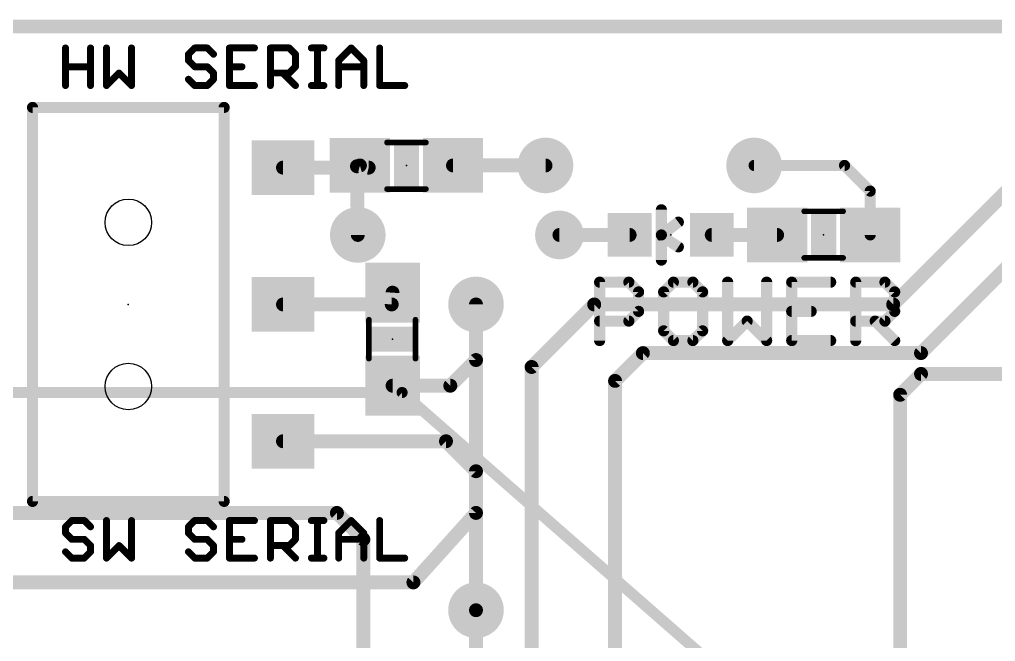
# Model space of a CAD drawing. Extents: x -27 to 95, y -17 to 50.
# Drawn here: x 45 to 62.83, y 38.29 to 49.66 of the extents above; entities that cross this region are included whole.
import ezdxf

# ---------------------------------------------------------------- set-up
doc = ezdxf.new("R2010")
doc.units = 0
for name, color, linetype in [('1', 12, 'CONTINUOUS'), ('16', 132, 'CONTINUOUS'), ('18', 110, 'CONTINUOUS'), ('20', 53, 'CONTINUOUS'), ('21', 41, 'CONTINUOUS'), ('23', 53, 'CONTINUOUS'), ('51', 53, 'CONTINUOUS')]:
    doc.layers.add(name, color=color, linetype=linetype)

# ---------------------------------------------------------------- blocks, each defined once
blk = doc.blocks.new('RECT')
blk.add_solid([(-0.5, -0.5), (0.5, -0.5), (-0.5, 0.5), (0.5, 0.5)])
blk = doc.blocks.new('ROUNDV')
at = {"const_width": 0.5}
blk.add_lwpolyline([(0, -0.25, 1), (0, 0.25, 1), (0, -0.25)], format="xyb", dxfattribs=at)

msp = doc.modelspace()

# ---------------------------------------------------------------- linework, layer by layer
at = {"layer": '1'}
for points, const_width in [([(2.54, 49.53), (91.44, 49.53)], 0.254), ([(49.815, 46.95), (51.38, 46.95)], 0.254), ([(51.22, 46.99), (51.166, 46.975)], 0.254), ([(51.166, 46.975), (51.181, 45.72)], 0.254), ([(51.38, 46.95), (51.22, 46.99)], 0.254), ([(54.61, 46.99), (52.92, 46.99)], 0.254), ([(60.071, 46.99), (58.42, 46.99)], 0.2032), ([(60.54, 46.521), (60.071, 46.99)], 0.2032), ([(60.96, 44.45), (63.5, 46.99)], 0.254), ([(60.54, 45.72), (60.54, 46.521)], 0.2032), ([(61.468, 43.561), (64.262, 46.355)], 0.254), ([(56.146, 45.72), (54.864, 45.72)], 0.254), ([(57.646, 45.72), (58.84, 45.72)], 0.254), ([(51.801, 44.45), (51.816, 44.665)], 0.254), ([(49.815, 44.45), (51.801, 44.45)], 0.254), ([(53.34, 44.45), (53.34, 43.434)], 0.254), ([(54.356, 43.307), (55.499, 44.45)], 0.254), ([(55.499, 44.45), (60.96, 44.45)], 0.254), ([(55.88, 43.053), (56.388, 43.561)], 0.254), ([(56.388, 43.561), (61.468, 43.561)], 0.254), ([(53.34, 43.434), (52.871, 42.965)], 0.254), ([(54.356, 35.687), (54.356, 43.307)], 0.254), ([(55.88, 37.084), (55.88, 43.053)], 0.254), ([(51.816, 42.965), (52.871, 42.965)], 0.254), ([(49.815, 41.95), (52.792, 41.95)], 0.254), ([(52.792, 41.95), (53.34, 41.402)], 0.254), ([(53.34, 38.862), (53.34, 41.402)], 0.254), ([(50.8, 40.64), (44.069, 40.64)], 0.254), ([(51.2826, 40.1574), (50.8, 40.64)], 0.254), ([(51.2826, 32.01), (51.2826, 40.1574)], 0.254), ([(53.34, 31.75), (53.34, 38.862)], 0.254)]:
    msp.add_lwpolyline(points, dxfattribs=dict(at, const_width=const_width))
for points, const_width in [([(49.815, 47.0135, 1), (49.815, 46.8865)], 0.127), ([(51.2295, 46.9758, 1), (51.1025, 46.9742)], 0.127), ([(51.149, 47.0362, 1), (51.183, 46.9138)], 0.127), ([(51.2354, 47.0516, 1), (51.2046, 46.9284)], 0.127), ([(51.237, 46.9288, 1), (51.203, 47.0512)], 0.127), ([(51.3646, 46.8884, 1), (51.3954, 47.0116)], 0.127), ([(51.38, 46.8865, 1), (51.38, 47.0135)], 0.127), ([(52.92, 47.0535, 1), (52.92, 46.9265)], 0.127), ([(54.61, 46.9265, 1), (54.61, 47.0535)], 0.127), ([(58.42, 47.0408, 1), (58.42, 46.9392)], 0.1016), ([(60.1069, 47.0259, 1), (60.0351, 46.9541)], 0.1016), ([(60.071, 46.9392, 1), (60.071, 47.0408)], 0.1016), ([(60.5908, 46.521, 1), (60.4892, 46.521)], 0.1016), ([(60.5041, 46.4851, 1), (60.5759, 46.5569)], 0.1016), ([(54.864, 45.7835, 1), (54.864, 45.6565)], 0.127), ([(56.146, 45.6565, 1), (56.146, 45.7835)], 0.127), ([(57.646, 45.7835, 1), (57.646, 45.6565)], 0.127), ([(58.84, 45.6565, 1), (58.84, 45.7835)], 0.127), ([(51.1175, 45.7192, 1), (51.2445, 45.7208)], 0.127), ([(60.4892, 45.72, 1), (60.5908, 45.72)], 0.1016), ([(51.8793, 44.6606, 1), (51.7527, 44.6694)], 0.127), ([(49.815, 44.5135, 1), (49.815, 44.3865)], 0.127), ([(51.801, 44.3865, 1), (51.801, 44.5135)], 0.127), ([(53.4035, 44.45, 1), (53.2765, 44.45)], 0.127), ([(55.499, 44.5135, 1), (55.499, 44.3865)], 0.127), ([(55.5439, 44.4051, 1), (55.4541, 44.4949)], 0.127), ([(60.96, 44.3865, 1), (60.96, 44.5135)], 0.127), ([(51.7377, 44.4544, 1), (51.8643, 44.4456)], 0.127), ([(60.9151, 44.4949, 1), (61.0049, 44.4051)], 0.127), ([(56.388, 43.6245, 1), (56.388, 43.4975)], 0.127), ([(56.4329, 43.5161, 1), (56.3431, 43.6059)], 0.127), ([(61.468, 43.4975, 1), (61.468, 43.6245)], 0.127), ([(53.2765, 43.434, 1), (53.4035, 43.434)], 0.127), ([(53.3849, 43.3891, 1), (53.2951, 43.4789)], 0.127), ([(61.4231, 43.6059, 1), (61.5129, 43.5161)], 0.127), ([(54.4195, 43.307, 1), (54.2925, 43.307)], 0.127), ([(54.3111, 43.3519, 1), (54.4009, 43.2621)], 0.127), ([(55.9435, 43.053, 1), (55.8165, 43.053)], 0.127), ([(55.8351, 43.0979, 1), (55.9249, 43.0081)], 0.127), ([(51.816, 43.0285, 1), (51.816, 42.9015)], 0.127), ([(52.8261, 43.0099, 1), (52.9159, 42.9201)], 0.127), ([(52.871, 42.9015, 1), (52.871, 43.0285)], 0.127), ([(49.815, 42.0135, 1), (49.815, 41.8865)], 0.127), ([(52.8369, 41.9949, 1), (52.7471, 41.9051)], 0.127), ([(52.792, 41.8865, 1), (52.792, 42.0135)], 0.127), ([(53.4035, 41.402, 1), (53.2765, 41.402)], 0.127), ([(53.2951, 41.3571, 1), (53.3849, 41.4469)], 0.127), ([(50.8449, 40.6849, 1), (50.7551, 40.5951)], 0.127), ([(50.8, 40.5765, 1), (50.8, 40.7035)], 0.127), ([(51.3461, 40.1574, 1), (51.2191, 40.1574)], 0.127), ([(51.2377, 40.1125, 1), (51.3275, 40.2023)], 0.127), ([(53.4035, 38.862, 1), (53.2765, 38.862)], 0.127), ([(53.2765, 38.862, 1), (53.4035, 38.862)], 0.127)]:
    msp.add_lwpolyline(points, format="xyb", dxfattribs=dict(at, const_width=const_width))
at = {"layer": '16', "const_width": 0.254}
for points in [[(2.54, 49.53), (91.44, 49.53)], [(53.34, 44.45), (53.34, 40.64)], [(61.087, 42.799), (61.468, 43.18)], [(61.468, 43.18), (63.881, 43.18)], [(61.087, 27.559), (61.087, 42.799)], [(53.34, 40.64), (52.197, 39.37)], [(52.197, 39.37), (43.561, 39.37)]]:
    msp.add_lwpolyline(points, dxfattribs=at)
at = {"layer": '16', "const_width": 0.127}
for points in [[(53.4035, 44.45, 1), (53.2765, 44.45)], [(61.468, 43.2435, 1), (61.468, 43.1165)], [(61.5129, 43.1351, 1), (61.4231, 43.2249)], [(61.1505, 42.799, 1), (61.0235, 42.799)], [(61.0421, 42.8439, 1), (61.1319, 42.7541)], [(53.2765, 40.64, 1), (53.4035, 40.64)], [(53.3872, 40.5975, 1), (53.2928, 40.6825)], [(52.1498, 39.4125, 1), (52.2442, 39.3275)], [(52.197, 39.3065, 1), (52.197, 39.4335)]]:
    msp.add_lwpolyline(points, format="xyb", dxfattribs=at)
at = {"layer": '20', "const_width": 0.254}
msp.add_lwpolyline([(91.44, 49.53), (2.54, 49.53)], dxfattribs=at)
at = {"layer": '20'}
for centre in [(46.99, 45.95), (46.99, 42.95)]:
    msp.add_circle(centre, 0.425, dxfattribs=at)
at = {"layer": '21'}
for points, const_width in [([(45.8743, 49.1369, 1), (45.8108, 49.1369)], 0.0635), ([(46.3319, 49.1369, 1), (46.2684, 49.1369)], 0.0635), ([(46.6227, 49.1369, 1), (46.5592, 49.1369)], 0.0635), ([(47.0803, 49.1369, 1), (47.0168, 49.1369)], 0.0635), ([(48.2022, 49.1686, 1), (48.2022, 49.1051)], 0.0635), ([(48.2247, 49.1144, 1), (48.1798, 49.1593)], 0.0635), ([(48.4535, 49.1593, 1), (48.4086, 49.1144)], 0.0635), ([(48.431, 49.1051, 1), (48.431, 49.1686)], 0.0635), ([(48.8362, 49.1686, 1), (48.8362, 49.1051)], 0.0635), ([(48.868, 49.1369, 1), (48.8045, 49.1369)], 0.0635), ([(49.2938, 49.1051, 1), (49.2938, 49.1686)], 0.0635), ([(49.6164, 49.1369, 1), (49.5529, 49.1369)], 0.0635), ([(49.5847, 49.1686, 1), (49.5847, 49.1051)], 0.0635), ([(49.9503, 49.1593, 1), (49.9054, 49.1144)], 0.0635), ([(49.9278, 49.1051, 1), (49.9278, 49.1686)], 0.0635), ([(50.3331, 49.1686, 1), (50.3331, 49.1051)], 0.0635), ([(50.4792, 49.1369, 1), (50.4157, 49.1369)], 0.0635), ([(50.5619, 49.1051, 1), (50.5619, 49.1686)], 0.0635), ([(51.0833, 49.1593, 1), (51.0384, 49.1144)], 0.0635), ([(51.0833, 49.1144, 1), (51.0384, 49.1593)], 0.0635), ([(51.6122, 49.1369, 1), (51.5487, 49.1369)], 0.0635), ([(48.1196, 49.0225, 1), (48.0561, 49.0225)], 0.0635), ([(48.0654, 49.0449, 1), (48.1103, 49)], 0.0635), ([(48.523, 49, 1), (48.5679, 49.0449)], 0.0635), ([(50.074, 49.0225, 1), (50.0105, 49.0225)], 0.0635), ([(50.0198, 49, 1), (50.0647, 49.0449)], 0.0635), ([(45.8426, 48.8254, 1), (45.8426, 48.7619)], 0.0635), ([(46.3002, 48.7619, 1), (46.3002, 48.8254)], 0.0635), ([(48.0561, 48.9081, 1), (48.1196, 48.9081)], 0.0635), ([(48.1103, 48.9305, 1), (48.0654, 48.8856)], 0.0635), ([(48.2022, 48.8254, 1), (48.2022, 48.7619)], 0.0635), ([(48.1798, 48.7712, 1), (48.2247, 48.8161)], 0.0635), ([(48.4535, 48.8161, 1), (48.4086, 48.7712)], 0.0635), ([(48.431, 48.7619, 1), (48.431, 48.8254)], 0.0635), ([(48.8362, 48.8254, 1), (48.8362, 48.7619)], 0.0635), ([(49.065, 48.7619, 1), (49.065, 48.8254)], 0.0635), ([(50.0647, 48.7712, 1), (50.0198, 48.8161)], 0.0635), ([(50.8638, 48.9081, 1), (50.8003, 48.9081)], 0.0635), ([(50.832, 48.8254, 1), (50.832, 48.7619)], 0.0635), ([(50.8096, 48.9305, 1), (50.8545, 48.8856)], 0.0635), ([(51.3214, 48.9081, 1), (51.2579, 48.9081)], 0.0635), ([(51.2672, 48.8856, 1), (51.3121, 48.9305)], 0.0635), ([(51.2896, 48.7619, 1), (51.2896, 48.8254)], 0.0635), ([(46.8422, 48.7017, 1), (46.7973, 48.6568)], 0.0635), ([(46.8422, 48.6568, 1), (46.7973, 48.7017)], 0.0635), ([(48.5772, 48.6793, 1), (48.5137, 48.6793)], 0.0635), ([(48.523, 48.6568, 1), (48.5679, 48.7017)], 0.0635), ([(49.5847, 48.711, 1), (49.5847, 48.6475)], 0.0635), ([(49.8359, 48.7017, 1), (49.791, 48.6568)], 0.0635), ([(49.9054, 48.7017, 1), (49.9503, 48.6568)], 0.0635), ([(49.9278, 48.6475, 1), (49.9278, 48.711)], 0.0635), ([(50.0105, 48.7937, 1), (50.074, 48.7937)], 0.0635), ([(46.5685, 48.473, 1), (46.6134, 48.428)], 0.0635), ([(47.0261, 48.428, 1), (47.071, 48.473)], 0.0635), ([(48.1103, 48.5873, 1), (48.0654, 48.5424)], 0.0635), ([(48.2022, 48.4823, 1), (48.2022, 48.4188)], 0.0635), ([(48.1798, 48.428, 1), (48.2247, 48.473)], 0.0635), ([(48.4086, 48.473, 1), (48.4535, 48.428)], 0.0635), ([(48.431, 48.4188, 1), (48.431, 48.4823)], 0.0635), ([(48.5137, 48.5649, 1), (48.5772, 48.5649)], 0.0635), ([(48.5679, 48.5424, 1), (48.523, 48.5873)], 0.0635), ([(48.8362, 48.4823, 1), (48.8362, 48.4188)], 0.0635), ([(49.2938, 48.4188, 1), (49.2938, 48.4823)], 0.0635), ([(50.0198, 48.428, 1), (50.0647, 48.473)], 0.0635), ([(50.3331, 48.4823, 1), (50.3331, 48.4188)], 0.0635), ([(50.5619, 48.4188, 1), (50.5619, 48.4823)], 0.0635), ([(51.5804, 48.4823, 1), (51.5804, 48.4188)], 0.0635), ([(52.038, 48.4188, 1), (52.038, 48.4823)], 0.0635), ([(45.8108, 48.4505, 1), (45.8743, 48.4505)], 0.0635), ([(46.2684, 48.4505, 1), (46.3319, 48.4505)], 0.0635), ([(46.5592, 48.4505, 1), (46.6227, 48.4505)], 0.0635), ([(47.0168, 48.4505, 1), (47.0803, 48.4505)], 0.0635), ([(48.8045, 48.4505, 1), (48.868, 48.4505)], 0.0635), ([(49.5529, 48.4505, 1), (49.6164, 48.4505)], 0.0635), ([(50.4157, 48.4505, 1), (50.4792, 48.4505)], 0.0635), ([(50.8003, 48.4505, 1), (50.8638, 48.4505)], 0.0635), ([(51.2579, 48.4505, 1), (51.3214, 48.4505)], 0.0635), ([(51.5487, 48.4505, 1), (51.6122, 48.4505)], 0.0635), ([(45.24, 48.1008, 1), (45.24, 47.9992)], 0.1016), ([(45.2908, 48.05, 1), (45.1892, 48.05)], 0.1016), ([(48.7908, 48.05, 1), (48.6892, 48.05)], 0.1016), ([(48.74, 47.9992, 1), (48.74, 48.1008)], 0.1016), ([(56.7768, 46.18, 1), (56.6752, 46.18)], 0.1016), ([(57.0666, 45.9132, 1), (57.0054, 45.9944)], 0.1016), ([(56.7768, 45.72, 1), (56.6752, 45.72)], 0.1016), ([(56.6954, 45.7606, 1), (56.7566, 45.6794)], 0.1016), ([(56.6752, 45.72, 1), (56.7768, 45.72)], 0.1016), ([(56.7692, 45.7371, 1), (56.7136, 45.6521)], 0.1016), ([(57.0082, 45.4591, 1), (57.0638, 45.5441)], 0.1016), ([(56.6752, 45.26, 1), (56.7768, 45.26)], 0.1016), ([(55.6489, 44.8573, 1), (55.5473, 44.8573)], 0.1016), ([(55.5981, 44.9081, 1), (55.5981, 44.8065)], 0.1016), ([(56.1679, 44.8932, 1), (56.096, 44.8214)], 0.1016), ([(56.132, 44.8065, 1), (56.132, 44.9081)], 0.1016), ([(56.9455, 44.9081, 1), (56.9455, 44.8065)], 0.1016), ([(56.9814, 44.8214, 1), (56.9095, 44.8932)], 0.1016), ([(57.3373, 44.8932, 1), (57.2654, 44.8214)], 0.1016), ([(57.3014, 44.8065, 1), (57.3014, 44.9081)], 0.1016), ([(57.9877, 44.8573, 1), (57.8861, 44.8573)], 0.1016), ([(58.6995, 44.8573, 1), (58.5979, 44.8573)], 0.1016), ([(59.1063, 44.9081, 1), (59.1063, 44.8065)], 0.1016), ([(59.1571, 44.8573, 1), (59.0555, 44.8573)], 0.1016), ([(59.8181, 44.8065, 1), (59.8181, 44.9081)], 0.1016), ([(60.3265, 44.8573, 1), (60.2249, 44.8573)], 0.1016), ([(60.2757, 44.9081, 1), (60.2757, 44.8065)], 0.1016), ([(60.8455, 44.8932, 1), (60.7736, 44.8214)], 0.1016), ([(60.8095, 44.8065, 1), (60.8095, 44.9081)], 0.1016), ([(56.3607, 44.6794, 1), (56.2591, 44.6794)], 0.1016), ([(56.274, 44.6434, 1), (56.3458, 44.7153)], 0.1016), ([(56.8183, 44.6794, 1), (56.7167, 44.6794)], 0.1016), ([(56.7316, 44.7153, 1), (56.8034, 44.6434)], 0.1016), ([(57.5301, 44.6794, 1), (57.4285, 44.6794)], 0.1016), ([(57.4434, 44.6434, 1), (57.5152, 44.7153)], 0.1016), ([(61.0383, 44.6794, 1), (60.9367, 44.6794)], 0.1016), ([(60.9516, 44.6434, 1), (61.0234, 44.7153)], 0.1016), ([(56.3458, 44.2875, 1), (56.274, 44.3594)], 0.1016), ([(59.1063, 44.3743, 1), (59.1063, 44.2727)], 0.1016), ([(59.4622, 44.2727, 1), (59.4622, 44.3743)], 0.1016), ([(61.0234, 44.2875, 1), (60.9516, 44.3594)], 0.1016), ([(55.5981, 44.1963, 1), (55.5981, 44.0947)], 0.1016), ([(56.096, 44.1814, 1), (56.1679, 44.1096)], 0.1016), ([(56.132, 44.0947, 1), (56.132, 44.1963)], 0.1016), ([(56.2591, 44.3235, 1), (56.3607, 44.3235)], 0.1016), ([(58.3287, 44.1814, 1), (58.2569, 44.1096)], 0.1016), ([(58.3287, 44.1096, 1), (58.2569, 44.1814)], 0.1016), ([(60.2757, 44.1963, 1), (60.2757, 44.0947)], 0.1016), ([(60.6675, 44.1814, 1), (60.5957, 44.1096)], 0.1016), ([(60.7736, 44.1814, 1), (60.8455, 44.1096)], 0.1016), ([(60.8095, 44.0947, 1), (60.8095, 44.1963)], 0.1016), ([(60.9367, 44.3235, 1), (61.0383, 44.3235)], 0.1016), ([(56.8034, 44.0035, 1), (56.7316, 43.9316)], 0.1016), ([(57.5152, 43.9316, 1), (57.4434, 44.0035)], 0.1016), ([(56.7167, 43.9676, 1), (56.8183, 43.9676)], 0.1016), ([(56.9455, 43.8404, 1), (56.9455, 43.7388)], 0.1016), ([(56.9095, 43.7537, 1), (56.9814, 43.8255)], 0.1016), ([(57.2654, 43.8255, 1), (57.3373, 43.7537)], 0.1016), ([(57.3014, 43.7388, 1), (57.3014, 43.8404)], 0.1016), ([(57.4285, 43.9676, 1), (57.5301, 43.9676)], 0.1016), ([(57.901, 43.8255, 1), (57.9728, 43.7537)], 0.1016), ([(58.6128, 43.7537, 1), (58.6846, 43.8255)], 0.1016), ([(59.1063, 43.8404, 1), (59.1063, 43.7388)], 0.1016), ([(59.8181, 43.7388, 1), (59.8181, 43.8404)], 0.1016), ([(60.9516, 43.7537, 1), (61.0234, 43.8255)], 0.1016), ([(55.5473, 43.7896, 1), (55.6489, 43.7896)], 0.1016), ([(57.8861, 43.7896, 1), (57.9877, 43.7896)], 0.1016), ([(58.5979, 43.7896, 1), (58.6995, 43.7896)], 0.1016), ([(59.0555, 43.7896, 1), (59.1571, 43.7896)], 0.1016), ([(60.2249, 43.7896, 1), (60.3265, 43.7896)], 0.1016), ([(52.0235, 42.8782, 1), (51.9565, 42.8018)], 0.1016), ([(51.99, 42.7892, 1), (51.99, 42.8908)], 0.1016), ([(45.24, 40.9008, 1), (45.24, 40.7992)], 0.1016), ([(45.1892, 40.85, 1), (45.2908, 40.85)], 0.1016), ([(48.6892, 40.85, 1), (48.7908, 40.85)], 0.1016), ([(48.74, 40.7992, 1), (48.74, 40.9008)], 0.1016), ([(45.957, 40.5326, 1), (45.957, 40.4691)], 0.0635), ([(45.9794, 40.4784, 1), (45.9345, 40.5233)], 0.0635), ([(46.2082, 40.5233, 1), (46.1633, 40.4784)], 0.0635), ([(46.1858, 40.4691, 1), (46.1858, 40.5326)], 0.0635), ([(46.6227, 40.5009, 1), (46.5592, 40.5009)], 0.0635), ([(47.0803, 40.5009, 1), (47.0168, 40.5009)], 0.0635), ([(48.2022, 40.5326, 1), (48.2022, 40.4691)], 0.0635), ([(48.2247, 40.4784, 1), (48.1798, 40.5233)], 0.0635), ([(48.4535, 40.5233, 1), (48.4086, 40.4784)], 0.0635), ([(48.431, 40.4691, 1), (48.431, 40.5326)], 0.0635), ([(48.8362, 40.5326, 1), (48.8362, 40.4691)], 0.0635), ([(48.868, 40.5009, 1), (48.8045, 40.5009)], 0.0635), ([(49.2938, 40.4691, 1), (49.2938, 40.5326)], 0.0635), ([(49.6164, 40.5009, 1), (49.5529, 40.5009)], 0.0635), ([(49.5847, 40.5326, 1), (49.5847, 40.4691)], 0.0635), ([(49.9503, 40.5233, 1), (49.9054, 40.4784)], 0.0635), ([(49.9278, 40.4691, 1), (49.9278, 40.5326)], 0.0635), ([(50.3331, 40.5326, 1), (50.3331, 40.4691)], 0.0635), ([(50.4792, 40.5009, 1), (50.4157, 40.5009)], 0.0635), ([(50.5619, 40.4691, 1), (50.5619, 40.5326)], 0.0635), ([(51.0833, 40.5233, 1), (51.0384, 40.4784)], 0.0635), ([(51.0833, 40.4784, 1), (51.0384, 40.5233)], 0.0635), ([(51.6122, 40.5009, 1), (51.5487, 40.5009)], 0.0635), ([(45.8743, 40.3865, 1), (45.8108, 40.3865)], 0.0635), ([(45.8108, 40.2721, 1), (45.8743, 40.2721)], 0.0635), ([(45.8201, 40.4089, 1), (45.865, 40.364)], 0.0635), ([(45.865, 40.2945, 1), (45.8201, 40.2496)], 0.0635), ([(46.2777, 40.364, 1), (46.3226, 40.4089)], 0.0635), ([(48.1196, 40.3865, 1), (48.0561, 40.3865)], 0.0635), ([(48.0561, 40.2721, 1), (48.1196, 40.2721)], 0.0635), ([(48.0654, 40.4089, 1), (48.1103, 40.364)], 0.0635), ([(48.1103, 40.2945, 1), (48.0654, 40.2496)], 0.0635), ([(48.523, 40.364, 1), (48.5679, 40.4089)], 0.0635), ([(50.074, 40.3865, 1), (50.0105, 40.3865)], 0.0635), ([(50.0198, 40.364, 1), (50.0647, 40.4089)], 0.0635), ([(50.8638, 40.2721, 1), (50.8003, 40.2721)], 0.0635), ([(50.8096, 40.2945, 1), (50.8545, 40.2496)], 0.0635), ([(51.3214, 40.2721, 1), (51.2579, 40.2721)], 0.0635), ([(51.2672, 40.2496, 1), (51.3121, 40.2945)], 0.0635), ([(45.957, 40.1894, 1), (45.957, 40.1259)], 0.0635), ([(45.9345, 40.1352, 1), (45.9794, 40.1801)], 0.0635), ([(46.2082, 40.1801, 1), (46.1633, 40.1352)], 0.0635), ([(46.1858, 40.1259, 1), (46.1858, 40.1894)], 0.0635), ([(48.2022, 40.1894, 1), (48.2022, 40.1259)], 0.0635), ([(48.1798, 40.1352, 1), (48.2247, 40.1801)], 0.0635), ([(48.4535, 40.1801, 1), (48.4086, 40.1352)], 0.0635), ([(48.431, 40.1259, 1), (48.431, 40.1894)], 0.0635), ([(48.8362, 40.1894, 1), (48.8362, 40.1259)], 0.0635), ([(49.065, 40.1259, 1), (49.065, 40.1894)], 0.0635), ([(50.0105, 40.1577, 1), (50.074, 40.1577)], 0.0635), ([(50.0647, 40.1352, 1), (50.0198, 40.1801)], 0.0635), ([(50.832, 40.1894, 1), (50.832, 40.1259)], 0.0635), ([(51.2896, 40.1259, 1), (51.2896, 40.1894)], 0.0635), ([(45.865, 39.9513, 1), (45.8201, 39.9064)], 0.0635), ([(46.3319, 40.0433, 1), (46.2684, 40.0433)], 0.0635), ([(46.2684, 39.9289, 1), (46.3319, 39.9289)], 0.0635), ([(46.2777, 40.0208, 1), (46.3226, 40.0657)], 0.0635), ([(46.3226, 39.9064, 1), (46.2777, 39.9513)], 0.0635), ([(46.8422, 40.0657, 1), (46.7973, 40.0208)], 0.0635), ([(46.8422, 40.0208, 1), (46.7973, 40.0657)], 0.0635), ([(48.1103, 39.9513, 1), (48.0654, 39.9064)], 0.0635), ([(48.5772, 40.0433, 1), (48.5137, 40.0433)], 0.0635), ([(48.5137, 39.9289, 1), (48.5772, 39.9289)], 0.0635), ([(48.523, 40.0208, 1), (48.5679, 40.0657)], 0.0635), ([(48.5679, 39.9064, 1), (48.523, 39.9513)], 0.0635), ([(49.5847, 40.075, 1), (49.5847, 40.0115)], 0.0635), ([(49.8359, 40.0657, 1), (49.791, 40.0208)], 0.0635), ([(49.9054, 40.0657, 1), (49.9503, 40.0208)], 0.0635), ([(49.9278, 40.0115, 1), (49.9278, 40.075)], 0.0635), ([(45.957, 39.8463, 1), (45.957, 39.7828)], 0.0635), ([(45.9345, 39.792, 1), (45.9794, 39.837)], 0.0635), ([(46.1633, 39.837, 1), (46.2082, 39.792)], 0.0635), ([(46.1858, 39.7828, 1), (46.1858, 39.8463)], 0.0635), ([(46.5685, 39.837, 1), (46.6134, 39.792)], 0.0635), ([(46.5592, 39.8145, 1), (46.6227, 39.8145)], 0.0635), ([(47.0168, 39.8145, 1), (47.0803, 39.8145)], 0.0635), ([(47.0261, 39.792, 1), (47.071, 39.837)], 0.0635), ([(48.2022, 39.8463, 1), (48.2022, 39.7828)], 0.0635), ([(48.1798, 39.792, 1), (48.2247, 39.837)], 0.0635), ([(48.4086, 39.837, 1), (48.4535, 39.792)], 0.0635), ([(48.431, 39.7828, 1), (48.431, 39.8463)], 0.0635), ([(48.8362, 39.8463, 1), (48.8362, 39.7828)], 0.0635), ([(48.8045, 39.8145, 1), (48.868, 39.8145)], 0.0635), ([(49.2938, 39.7828, 1), (49.2938, 39.8463)], 0.0635), ([(49.5529, 39.8145, 1), (49.6164, 39.8145)], 0.0635), ([(50.0198, 39.792, 1), (50.0647, 39.837)], 0.0635), ([(50.3331, 39.8463, 1), (50.3331, 39.7828)], 0.0635), ([(50.4157, 39.8145, 1), (50.4792, 39.8145)], 0.0635), ([(50.5619, 39.7828, 1), (50.5619, 39.8463)], 0.0635), ([(50.8003, 39.8145, 1), (50.8638, 39.8145)], 0.0635), ([(51.2579, 39.8145, 1), (51.3214, 39.8145)], 0.0635), ([(51.5804, 39.8463, 1), (51.5804, 39.7828)], 0.0635), ([(51.5487, 39.8145, 1), (51.6122, 39.8145)], 0.0635), ([(52.038, 39.7828, 1), (52.038, 39.8463)], 0.0635)]:
    msp.add_lwpolyline(points, format="xyb", dxfattribs=dict(at, const_width=const_width))
for points, const_width in [([(45.8426, 48.4505), (45.8426, 49.1369)], 0.127), ([(46.3002, 49.1369), (46.3002, 48.4505)], 0.127), ([(46.591, 49.1369), (46.591, 48.4505)], 0.127), ([(47.0486, 48.4505), (47.0486, 49.1369)], 0.127), ([(48.2022, 49.1369), (48.0878, 49.0225)], 0.127), ([(48.431, 49.1369), (48.2022, 49.1369)], 0.127), ([(48.5454, 49.0225), (48.431, 49.1369)], 0.127), ([(49.2938, 49.1369), (48.8362, 49.1369)], 0.127), ([(48.8362, 49.1369), (48.8362, 48.4505)], 0.127), ([(49.5847, 48.4505), (49.5847, 49.1369)], 0.127), ([(49.5847, 49.1369), (49.9278, 49.1369)], 0.127), ([(49.9278, 49.1369), (50.0422, 49.0225)], 0.127), ([(50.3331, 49.1369), (50.5619, 49.1369)], 0.127), ([(50.4475, 48.4505), (50.4475, 49.1369)], 0.127), ([(50.832, 48.9081), (51.0608, 49.1369)], 0.127), ([(51.0608, 49.1369), (51.2896, 48.9081)], 0.127), ([(51.5804, 49.1369), (51.5804, 48.4505)], 0.127), ([(48.0878, 49.0225), (48.0878, 48.9081)], 0.127), ([(50.0422, 49.0225), (50.0422, 48.7937)], 0.127), ([(45.8426, 48.7937), (46.3002, 48.7937)], 0.127), ([(48.0878, 48.9081), (48.2022, 48.7937)], 0.127), ([(48.2022, 48.7937), (48.431, 48.7937)], 0.127), ([(48.431, 48.7937), (48.5454, 48.6793)], 0.127), ([(48.8362, 48.7937), (49.065, 48.7937)], 0.127), ([(50.0422, 48.7937), (49.9278, 48.6793)], 0.127), ([(50.832, 48.4505), (50.832, 48.9081)], 0.127), ([(50.832, 48.7937), (51.2896, 48.7937)], 0.127), ([(51.2896, 48.9081), (51.2896, 48.4505)], 0.127), ([(46.591, 48.4505), (46.8198, 48.6793)], 0.127), ([(46.8198, 48.6793), (47.0486, 48.4505)], 0.127), ([(48.5454, 48.6793), (48.5454, 48.5649)], 0.127), ([(49.9278, 48.6793), (49.5847, 48.6793)], 0.127), ([(49.8135, 48.6793), (50.0422, 48.4505)], 0.127), ([(48.2022, 48.4505), (48.0878, 48.5649)], 0.127), ([(48.431, 48.4505), (48.2022, 48.4505)], 0.127), ([(48.5454, 48.5649), (48.431, 48.4505)], 0.127), ([(48.8362, 48.4505), (49.2938, 48.4505)], 0.127), ([(50.3331, 48.4505), (50.5619, 48.4505)], 0.127), ([(51.5804, 48.4505), (52.038, 48.4505)], 0.127), ([(48.74, 48.05), (45.24, 48.05)], 0.2032), ([(45.24, 48.05), (45.24, 40.85)], 0.2032), ([(48.74, 40.85), (48.74, 48.05)], 0.2032), ([(56.726, 46.18), (56.726, 45.72)], 0.2032), ([(56.726, 45.72), (57.036, 45.9538)], 0.2032), ([(56.726, 45.26), (56.726, 45.72)], 0.2032), ([(56.7414, 45.6946), (57.036, 45.5016)], 0.2032), ([(55.5981, 43.7896), (55.5981, 44.8573)], 0.2032), ([(55.5981, 44.8573), (56.132, 44.8573)], 0.2032), ([(56.132, 44.8573), (56.3099, 44.6794)], 0.2032), ([(56.9455, 44.8573), (56.7675, 44.6794)], 0.2032), ([(57.3014, 44.8573), (56.9455, 44.8573)], 0.2032), ([(57.4793, 44.6794), (57.3014, 44.8573)], 0.2032), ([(57.9369, 44.8573), (57.9369, 43.7896)], 0.2032), ([(58.6487, 43.7896), (58.6487, 44.8573)], 0.2032), ([(59.8181, 44.8573), (59.1063, 44.8573)], 0.2032), ([(59.1063, 44.8573), (59.1063, 43.7896)], 0.2032), ([(60.2757, 43.7896), (60.2757, 44.8573)], 0.2032), ([(60.2757, 44.8573), (60.8095, 44.8573)], 0.2032), ([(60.8095, 44.8573), (60.9875, 44.6794)], 0.2032), ([(56.3099, 44.6794), (56.3099, 44.3235)], 0.2032), ([(56.7675, 44.6794), (56.7675, 43.9676)], 0.2032), ([(57.4793, 43.9676), (57.4793, 44.6794)], 0.2032), ([(60.9875, 44.6794), (60.9875, 44.3235)], 0.2032), ([(56.3099, 44.3235), (56.132, 44.1455)], 0.2032), ([(59.1063, 44.3235), (59.4622, 44.3235)], 0.2032), ([(60.9875, 44.3235), (60.8095, 44.1455)], 0.2032), ([(56.132, 44.1455), (55.5981, 44.1455)], 0.2032), ([(57.9369, 43.7896), (58.2928, 44.1455)], 0.2032), ([(58.2928, 44.1455), (58.6487, 43.7896)], 0.2032), ([(60.8095, 44.1455), (60.2757, 44.1455)], 0.2032), ([(60.6316, 44.1455), (60.9875, 43.7896)], 0.2032), ([(56.7675, 43.9676), (56.9455, 43.7896)], 0.2032), ([(57.3014, 43.7896), (57.4793, 43.9676)], 0.2032), ([(56.9455, 43.7896), (57.3014, 43.7896)], 0.2032), ([(59.1063, 43.7896), (59.8181, 43.7896)], 0.2032), ([(41.99, 42.84), (51.99, 42.84)], 0.2032), ([(59.24, 36.49), (51.99, 42.84)], 0.2032), ([(45.24, 40.85), (48.74, 40.85)], 0.2032), ([(45.957, 40.5009), (45.8426, 40.3865)], 0.127), ([(46.1858, 40.5009), (45.957, 40.5009)], 0.127), ([(46.3002, 40.3865), (46.1858, 40.5009)], 0.127), ([(46.591, 40.5009), (46.591, 39.8145)], 0.127), ([(47.0486, 39.8145), (47.0486, 40.5009)], 0.127), ([(48.2022, 40.5009), (48.0878, 40.3865)], 0.127), ([(48.431, 40.5009), (48.2022, 40.5009)], 0.127), ([(48.5454, 40.3865), (48.431, 40.5009)], 0.127), ([(49.2938, 40.5009), (48.8362, 40.5009)], 0.127), ([(48.8362, 40.5009), (48.8362, 39.8145)], 0.127), ([(49.5847, 39.8145), (49.5847, 40.5009)], 0.127), ([(49.5847, 40.5009), (49.9278, 40.5009)], 0.127), ([(49.9278, 40.5009), (50.0422, 40.3865)], 0.127), ([(50.3331, 40.5009), (50.5619, 40.5009)], 0.127), ([(50.4475, 39.8145), (50.4475, 40.5009)], 0.127), ([(50.832, 40.2721), (51.0608, 40.5009)], 0.127), ([(51.0608, 40.5009), (51.2896, 40.2721)], 0.127), ([(51.5804, 40.5009), (51.5804, 39.8145)], 0.127), ([(45.8426, 40.3865), (45.8426, 40.2721)], 0.127), ([(45.8426, 40.2721), (45.957, 40.1577)], 0.127), ([(48.0878, 40.3865), (48.0878, 40.2721)], 0.127), ([(48.0878, 40.2721), (48.2022, 40.1577)], 0.127), ([(50.0422, 40.3865), (50.0422, 40.1577)], 0.127), ([(50.832, 39.8145), (50.832, 40.2721)], 0.127), ([(51.2896, 40.2721), (51.2896, 39.8145)], 0.127), ([(45.957, 40.1577), (46.1858, 40.1577)], 0.127), ([(46.1858, 40.1577), (46.3002, 40.0433)], 0.127), ([(48.2022, 40.1577), (48.431, 40.1577)], 0.127), ([(48.431, 40.1577), (48.5454, 40.0433)], 0.127), ([(48.8362, 40.1577), (49.065, 40.1577)], 0.127), ([(50.0422, 40.1577), (49.9278, 40.0433)], 0.127), ([(50.832, 40.1577), (51.2896, 40.1577)], 0.127), ([(45.957, 39.8145), (45.8426, 39.9289)], 0.127), ([(46.3002, 39.9289), (46.1858, 39.8145)], 0.127), ([(46.3002, 40.0433), (46.3002, 39.9289)], 0.127), ([(46.591, 39.8145), (46.8198, 40.0433)], 0.127), ([(46.8198, 40.0433), (47.0486, 39.8145)], 0.127), ([(48.2022, 39.8145), (48.0878, 39.9289)], 0.127), ([(48.5454, 39.9289), (48.431, 39.8145)], 0.127), ([(48.5454, 40.0433), (48.5454, 39.9289)], 0.127), ([(49.9278, 40.0433), (49.5847, 40.0433)], 0.127), ([(49.8135, 40.0433), (50.0422, 39.8145)], 0.127), ([(46.1858, 39.8145), (45.957, 39.8145)], 0.127), ([(48.431, 39.8145), (48.2022, 39.8145)], 0.127), ([(48.8362, 39.8145), (49.2938, 39.8145)], 0.127), ([(50.3331, 39.8145), (50.5619, 39.8145)], 0.127), ([(51.5804, 39.8145), (52.038, 39.8145)], 0.127)]:
    msp.add_lwpolyline(points, dxfattribs=dict(at, const_width=const_width))
at = {"layer": '23'}
for p in [(52.07, 46.99), (56.896, 45.72), (59.69, 45.72), (46.99, 44.45), (51.816, 43.815)]:
    msp.add_point(p, dxfattribs=at)
at = {"layer": '51', "const_width": 0.1016}
for points in [[(52.426, 47.409), (51.714, 47.409)], [(52.426, 46.558), (51.714, 46.558)], [(59.334, 46.152), (60.046, 46.152)], [(59.334, 45.301), (60.046, 45.301)], [(51.384, 43.459), (51.384, 44.171)], [(52.235, 43.459), (52.235, 44.171)]]:
    msp.add_lwpolyline(points, dxfattribs=at)
at = {"layer": '51', "const_width": 0.0508}
for points in [[(51.714, 47.4344, 1), (51.714, 47.3836)], [(52.426, 47.3836, 1), (52.426, 47.4344)], [(51.714, 46.5834, 1), (51.714, 46.5326)], [(52.426, 46.5326, 1), (52.426, 46.5834)], [(59.334, 46.1774, 1), (59.334, 46.1266)], [(60.046, 46.1266, 1), (60.046, 46.1774)], [(59.334, 45.3264, 1), (59.334, 45.2756)], [(60.046, 45.2756, 1), (60.046, 45.3264)], [(51.4094, 44.171, 1), (51.3586, 44.171)], [(52.2604, 44.171, 1), (52.2096, 44.171)], [(51.3586, 43.459, 1), (51.4094, 43.459)], [(52.2096, 43.459, 1), (52.2604, 43.459)]]:
    msp.add_lwpolyline(points, format="xyb", dxfattribs=at)

# ---------------------------------------------------------------- block references
at = {"layer": '1', "yscale": 1.15, "rotation": 270}
for p in [(49.815, 46.95), (49.815, 44.45), (49.815, 41.95)]:
    msp.add_blockref('RECT', p, dxfattribs=at)
at = {"layer": '1', "xscale": 1.1}
for p, rotation in [((51.22, 46.99), 180), ((52.92, 46.99), 180), ((51.816, 44.665), 90), ((51.816, 42.965), 90)]:
    msp.add_blockref('RECT', p, dxfattribs=dict(at, rotation=rotation))
for p in [(58.84, 45.72), (60.54, 45.72)]:
    msp.add_blockref('RECT', p, dxfattribs=at)
at = {"layer": '1', "xscale": 0.8, "yscale": 0.8, "rotation": 90}
for p in [(56.146, 45.72), (57.646, 45.72)]:
    msp.add_blockref('RECT', p, dxfattribs=at)
at = {"layer": '18'}
for p, xscale, yscale in [((54.61, 46.99), 1.016, 1.016), ((54.61, 46.99), 1.016, 1.016), ((58.42, 46.99), 1.016, 1.016), ((58.42, 46.99), 1.016, 1.016), ((51.181, 45.72), 1.016, 1.016), ((51.181, 45.72), 1.016, 1.016), ((54.864, 45.72), 0.889, 0.889), ((54.864, 45.72), 0.889, 0.889), ((53.34, 44.45), 1.016, 1.016), ((53.34, 44.45), 1.016, 1.016), ((53.34, 38.862), 1.016, 1.016), ((53.34, 38.862), 1.016, 1.016)]:
    msp.add_blockref('ROUNDV', p, dxfattribs=dict(at, xscale=xscale, yscale=yscale))
at = {"layer": '21', "xscale": 0.4572, "yscale": 0.762}
for p, rotation in [((52.07, 46.99), 180), ((51.816, 43.815), 90)]:
    msp.add_blockref('RECT', p, dxfattribs=dict(at, rotation=rotation))
msp.add_blockref('RECT', (59.69, 45.72), dxfattribs=at)
at = {"layer": '51', "xscale": 0.5001, "yscale": 0.95}
for p, rotation in [((51.4898, 46.9849), 180), ((52.6581, 46.9849), 180), ((51.8109, 44.3953), 90), ((51.8109, 43.2268), 90)]:
    msp.add_blockref('RECT', p, dxfattribs=dict(at, rotation=rotation))
for p in [(59.1019, 45.7251), (60.2703, 45.7251)]:
    msp.add_blockref('RECT', p, dxfattribs=at)

doc.saveas('drawing.dxf')
